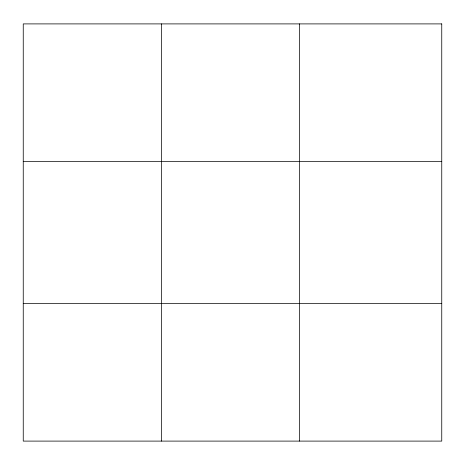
<?xml version="1.0" encoding="UTF-8"?>
<svg xmlns="http://www.w3.org/2000/svg" width="465" height="465" viewBox="0 0 465 465"><rect width="100%" height="100%" fill="white"/><g stroke="black" fill="none" stroke-linecap="round" stroke-linejoin="round"><path stroke-width="0.7" d="M161.355 441.099L161.355 23.901M299.46 441.099L299.46 23.901M23.25 161.576L441.75 161.576M23.25 303.424L441.75 303.424M441.75 23.901L441.75 441.099L23.25 441.099L23.25 23.901L441.75 23.901"/></g></svg>
